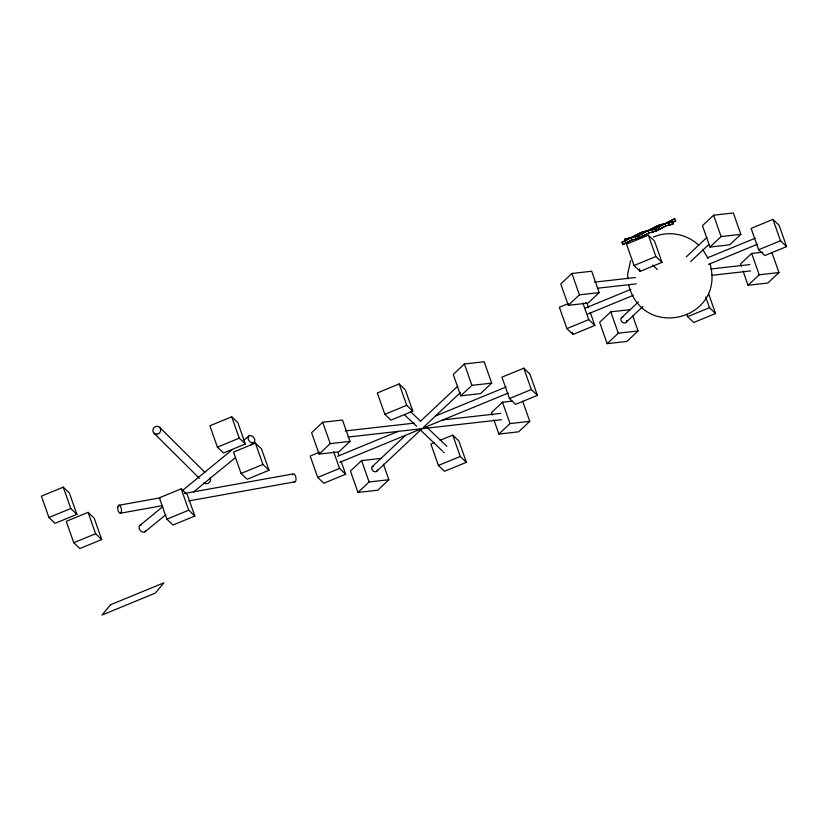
<?xml version="1.0" encoding="UTF-8"?>
<svg xmlns="http://www.w3.org/2000/svg" width="828" height="828" viewBox="0 0 828 828"><rect width="100%" height="100%" fill="white"/><g stroke="black" fill="none" stroke-linecap="round" stroke-linejoin="round"><path stroke-width="1.24" d="M630.574 260.665L627.614 274.254L628.028 278.87M322.723 422.259L311.587 432.733L319.111 454.096L338.88 451.86L350.006 441.386L342.481 420.024L322.723 422.259L330.248 443.622L319.111 454.096M381.346 458.37L361.577 460.606L350.451 471.08L357.975 492.443L377.734 490.217L388.87 479.743L383.436 464.311M464.394 363.989L453.258 374.463L460.782 395.825L480.55 393.6L491.677 383.116L484.152 361.753L464.394 363.989L471.919 385.351L460.782 395.825M571.9 273.478L560.773 283.952L568.298 305.315L588.056 303.079L599.193 292.605L591.668 271.242L571.9 273.478L579.424 294.84L568.298 305.315M372.352 466.547L405.182 435.652M421.131 420.645L457.718 386.221M376.771 471.246L421.804 428.873M423.677 427.103L460.275 392.679M357.975 492.443L369.102 481.968L388.87 479.743M512.366 401.104L502.482 402.222L491.356 412.696L492.184 415.066M630.532 309.589L610.764 311.825L599.627 322.299L607.152 343.661L626.92 341.436L638.057 330.962L632.623 315.53M713.581 215.208L702.444 225.682L709.969 247.044L729.727 244.809L740.863 234.334L733.339 212.972L713.581 215.208L721.095 236.57L709.969 247.044M621.528 317.766L638.419 301.878M686.267 256.856L706.905 237.439M493.861 419.817L498.88 434.058L510.007 423.584L529.775 421.349L522.665 401.176M625.958 322.465L642.849 306.567M690.687 261.555L708.52 244.777M607.152 343.661L618.288 333.187L638.057 330.962M529.775 421.349L518.639 431.823L498.88 434.058M762.785 252.178L751.669 253.44L740.542 263.915L741.37 266.285M743.047 271.035L748.057 285.277L759.193 274.803L778.962 272.567L771.851 252.395M778.962 272.567L767.825 283.041L748.057 285.277M139.901 525.438L162.702 506.736M182.522 490.466L232.088 449.811M243.981 440.051L248.938 435.983M144.962 531.824L165.776 514.747M193.535 491.977L235.162 457.822M251.029 444.802L253.999 442.369A4.068 2.846 50.6 0 0 252.167 436.077A4.068 2.846 50.6 0 0 248.245 439.078A4.068 2.846 50.6 0 0 253.999 442.369M621.869 242.397L631.143 237.781L638.491 235.556L639.444 237.781L632.095 240.006L622.822 244.622L621.869 242.397L629.839 238.122L624.591 239.282L625.544 241.507M655.352 228.621L647.993 230.846L638.719 235.462L639.671 237.688L648.945 233.072L656.293 230.846L655.352 228.621L650.011 229.811L657.856 225.599L658.809 227.824M655.579 228.528L664.853 223.922L672.201 221.687L673.154 223.922L665.795 226.147L656.521 230.753L655.579 228.528L663.549 224.253L658.301 225.413L659.243 227.648M642.704 236.435L641.007 232.533L633.161 236.736L638.491 235.556M638.719 235.462L646.689 231.188L641.441 232.347L648.707 230.143L657.856 225.599M622.822 244.622L630.781 240.348M672.295 222.701L675.658 220.89L674.716 218.664L666.861 222.877L672.201 221.687M639.671 237.688L646.502 234.024M656.521 230.753L664.491 226.479M624.591 239.282L631.847 237.077L641.007 232.533M658.301 225.413L665.557 223.218L674.716 218.664M672.615 222.142L675.658 220.89M648.365 235.173L626.517 244.156L634.041 265.519L640.147 271.356L661.986 262.362L654.462 241L648.365 235.173L655.89 256.535L661.986 262.362M231.726 416.794L209.877 425.789L217.402 447.151L223.508 452.978L245.357 443.994L237.833 422.622L231.726 416.794L239.251 438.167L245.357 443.994M63.249 487.154L41.4 496.138L48.924 517.5L55.031 523.337L76.88 514.343L69.355 492.981L63.249 487.154L70.773 508.516L76.88 514.343M634.041 265.519L655.89 256.535M217.402 447.151L239.251 438.167M568.557 303.472L559.355 307.26L566.88 328.623L572.986 334.45L594.835 325.466L590.24 312.404M772.969 219.399L751.12 228.383L758.645 249.745L764.751 255.583L786.6 246.589L779.076 225.226L772.969 219.399L780.493 240.762L786.6 246.589M48.924 517.5L70.773 508.516M255.407 443.084L233.558 452.078L241.083 473.44L247.179 479.267L269.028 470.283L261.503 448.921L255.407 443.084L262.931 464.456L269.028 470.283M399.179 383.954L377.33 392.938L384.854 414.31L390.961 420.138L412.81 411.154L405.285 389.781L399.179 383.954L406.703 405.316L412.81 411.154M88.089 512.356L66.24 521.35L73.764 542.713L79.871 548.54L101.72 539.556L94.195 518.193L88.089 512.356L95.613 533.729L101.72 539.556M585.479 308.026L630.884 289.355M707.36 257.901L755.157 238.236M587.859 314.009L633.265 295.327M708.551 264.37L757.537 244.219M566.88 328.623L588.729 319.639L594.835 325.466M758.645 249.745L780.493 240.762M181.208 488.841L159.359 497.825L166.883 519.187L172.98 525.014L194.828 516.03L187.304 494.668L181.208 488.841L188.722 510.203L194.828 516.03M241.083 473.44L262.931 464.456M384.854 414.31L406.703 405.316M73.764 542.713L95.613 533.729M319.37 452.254L310.179 456.042L317.704 477.404L323.8 483.231L345.649 474.247L341.053 461.186M523.793 368.181L501.944 377.164L509.468 398.537L515.565 404.364L537.413 395.37L529.889 374.008L523.793 368.181L531.307 389.543L537.413 395.37M166.883 519.187L188.722 510.203M337.482 456.321L398.423 431.253M435.466 416.018L505.97 387.018M687.613 316.679L709.461 307.695L715.568 313.522L693.719 322.506L687.613 316.679L686.774 314.309M339.873 462.293L508.361 393M317.704 477.404L339.542 468.42L345.649 474.247M509.468 398.537L531.307 389.543M434.358 442.68L430.902 444.098L438.426 465.46L444.532 471.298L466.381 462.303L458.857 440.941L452.75 435.114L440.103 440.32M438.426 465.46L460.275 456.476L466.381 462.303M653.364 237.108C668.331 230.35 687.023 233.941 698.749 245.254M667.813 225.102L673.154 223.922M652.029 231.799L656.293 230.846M636.235 238.495L639.444 237.781M118.694 505.297L160.425 497.794M184.458 493.478L293.215 473.916A4.068 1.791 79.8 0 1 295.989 478.129A4.068 1.791 79.8 0 1 294.106 481.668M120.536 513.194L162.267 505.68M188.825 500.909L295.058 481.803M721.095 236.57L740.863 234.334M594.4 282.151L635.531 277.504M710.89 268.986L749.92 264.577M597.226 288.268L636.246 283.859M711.614 275.341L750.634 270.932M579.424 294.84L599.193 292.605M471.919 385.351L491.677 383.116M345.214 430.933L414.155 423.149M442.897 419.899L500.733 413.369M348.039 437.049L501.447 419.713M330.248 443.622L350.006 441.386M652.733 265.084L657.401 269.545M585.572 302.437L587.311 304.104L588.563 307.664M410.44 411.557L420.707 421.369M427.248 427.61L446.851 446.323M404.478 414.766L416.619 426.348M420.355 429.918L442.752 451.312M159.597 427.289L204.909 472.353M153.998 433.199L199.31 478.263M702.651 249.414L708.095 258.274M668.983 223.011L669.935 225.237M664.853 223.922L665.795 226.147M658.612 227.286L659.554 229.511M652.133 229.946L653.075 232.171M647.993 230.846L648.945 233.072M635.283 236.88L636.225 239.106M631.143 237.781L632.095 240.006M624.902 241.145L625.854 243.37M628.555 284.646C642.663 341.322 725.897 319.784 710.01 263.78M751.669 253.44L759.193 274.803M708.457 293.35L715.568 313.522M705.694 297.014L709.461 307.695M639.309 268.976L640.147 271.356M610.764 311.825L618.288 333.187M582.881 303.017L588.729 319.639M572.148 332.08L572.986 334.45M502.482 402.222L510.007 423.584M452.75 435.114L460.275 456.476M361.577 460.606L369.102 481.968M338.124 452.885L338.962 455.255M333.694 451.798L339.542 468.42M377.382 470.076A3.229 2.484 46.7 0 1 372.755 470.604A3.229 2.484 46.7 0 1 373.542 466.019M444.367 452.605A3.229 3.022 -46.3 0 1 443.684 452.202M626.579 320.571A3.229 2.484 46.7 0 1 624.281 323.003A3.229 2.484 46.7 0 1 621 320.167A3.229 2.484 46.7 0 1 622.728 317.227M145.749 530.531A4.068 2.846 50.6 0 1 140.17 530.365A4.068 2.846 50.6 0 1 141.371 525.004M292.512 474.837A4.068 1.791 79.8 0 1 292.822 474.247M210.064 477.632A4.068 3.809 -45.2 0 1 203.843 482.776M110.579 604.75L102.01 615.028L155.322 593.107L163.892 582.819L110.579 604.75M117.783 507.005A4.068 1.791 79.8 0 0 120.07 513.256A4.068 1.791 79.8 0 0 120.981 507.471A4.068 1.791 79.8 0 0 117.783 507.005M156.771 434.182A4.068 3.809 -45.2 0 0 160.218 428.066A4.068 3.809 -45.2 0 0 153.387 428.49A4.068 3.809 -45.2 0 0 156.771 434.182"/></g></svg>
